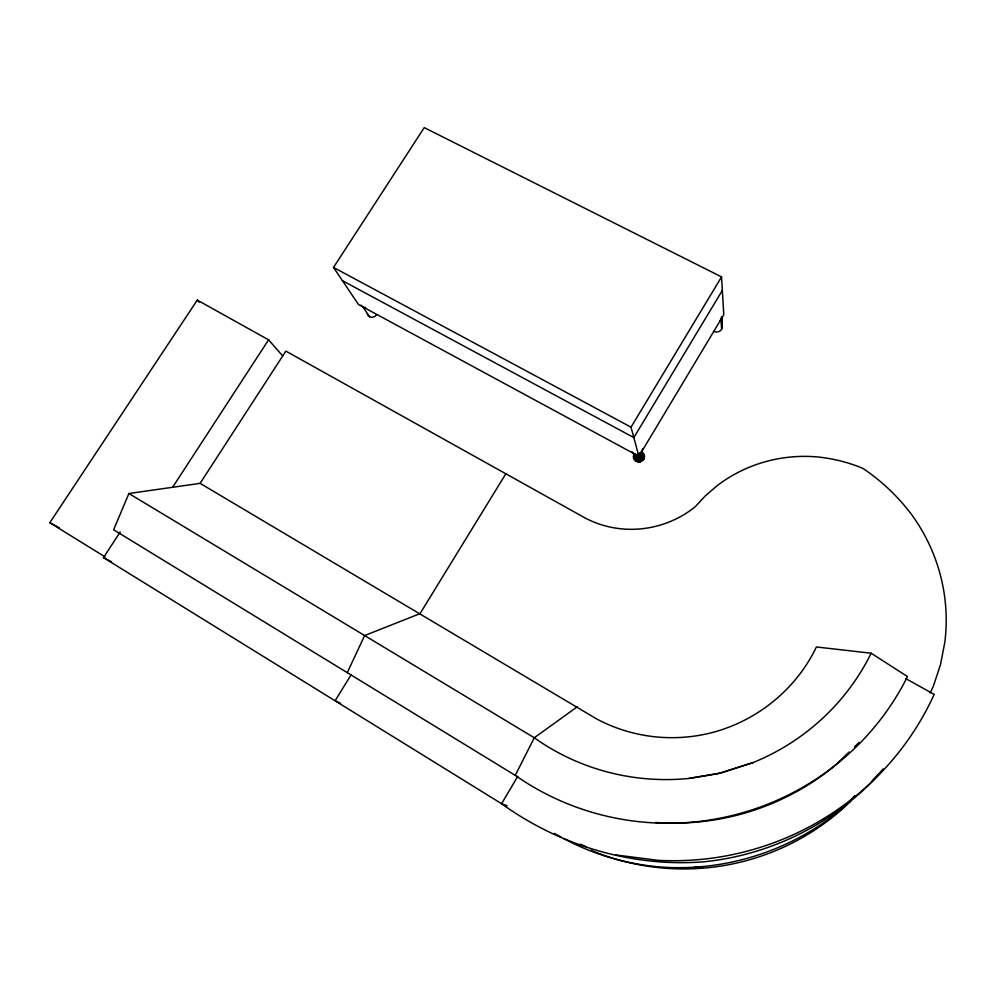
<?xml version="1.0" encoding="UTF-8"?>
<svg xmlns="http://www.w3.org/2000/svg" width="996" height="996" viewBox="0 0 996 996"><rect width="100%" height="100%" fill="white"/><g stroke="black" fill="none" stroke-linecap="round" stroke-linejoin="round"><path stroke-width="1.49" d="M714.057 331.369A5.553 5.179 -9.3 0 0 721.627 329.265L722.349 326.651L721.727 316.703L720.992 319.367A5.652 5.266 -9.5 0 1 720.096 320.488M128.895 493.506L113.631 529.785L515.268 775.374A264.214 257.802 -10.6 0 0 907.493 676.558L871.151 653.227L816.396 646.964C796.115 689.518 756.35 721.478 710.708 732.944A158.302 155.027 -8.8 0 1 596.841 719.062L200.121 483.359L128.895 493.506L534.267 737.762A225.594 219.954 -11 0 0 688.908 778.449L717.867 773.73L753.101 762.563A225.594 219.954 -11 0 0 871.151 653.227M347.255 672.649L364.648 635.56L420.038 613.623L505.831 473.785M930.102 692.955L933.414 686.095L940.548 664.469L944.831 642.171A184.658 180.251 13.2 0 0 911.427 514.347C897.931 496.394 881.51 480.869 862.847 468.357C848.455 462.381 833.279 458.546 817.778 456.965A143.275 138.581 14.4 0 0 716.995 485.824L705.529 495.684L695.245 506.703A97.558 93.002 -16 0 1 583.307 516.986L285.84 351.102L200.121 483.359M515.268 775.374L534.267 737.762L577.307 706.774M517.796 776.295L501.586 803.71C559.702 845.704 632.56 867.504 704.222 861.764C771.253 854.904 834.885 823.07 880.178 773.108L883.315 769.012L872.035 780.951M722.337 290.409L633.842 437.593L342.425 280.673M633.568 455.359A5.603 5.366 -15.5 0 0 636.133 461.372L640.378 461.845L631.028 427.172L721.552 276.9L424.234 127.625L333.511 267.438L358.498 304.527L638.897 456.317L723.768 314.724L721.552 276.9M351.177 674.728L335.092 700.786L340.532 703.313M172.607 487.281L268.584 339.848L197.283 300.095L49.8 522.738L105.115 556.913M507.151 805.739L501.586 803.71L103.46 557.611L120.192 532.001M640.378 461.845L643.79 459.281A5.603 5.366 -15.5 0 0 642.93 452.794M638.299 454.139L641.773 451.524A5.702 5.453 -15.7 0 0 642.545 448.773M851.592 799.166L854.68 795.916M846.588 804.282L843.612 807.308C794.086 849.513 728.574 871.201 663.66 867.217A246.435 242.974 -3.7 0 1 563.724 838.607M850.572 800.249L854.817 795.941M849.14 751.992L834.997 765.575A248.626 243.236 -8.8 0 1 655.542 822.447M854.58 746.776L858.938 742.593M753.101 762.563L721.552 772.821L688.908 778.449M695.034 866.931L703.487 866.694M615.615 854.917L657.895 860.32A283.686 277.635 -9 0 0 934.173 694.361L905.613 678.537M631.912 451.686A5.702 5.453 -15.7 0 0 633.979 453.666L635.348 454.188L637.49 461.895M580.369 844.185L585.909 846.687M103.46 557.611L111.527 561.794M49.8 522.738L59.262 527.743M333.511 267.438L631.028 427.172M197.283 300.095L199.362 302.323M268.584 339.848L282.702 355.933M362.942 306.942L369.479 316.716M721.577 324.074L722.349 326.651M633.979 453.666L636.133 461.372M636.818 454.35L638.934 462.057M639.669 453.566L641.735 461.285M640.864 452.67L642.893 460.413M641.773 451.524L643.79 459.281M720.992 319.367L721.627 329.265M721.614 316.778L722.162 327.995M376.7 314.674A5.329 4.88 -31.7 0 1 367.213 313.74M365.557 307.54A5.428 4.943 -31.6 0 1 361.112 305.137M561.047 837.15A246.435 242.974 -3.7 0 1 554.436 833.391M850.634 801.294A237.459 234.483 -1.2 0 1 590.815 850.235"/></g></svg>
